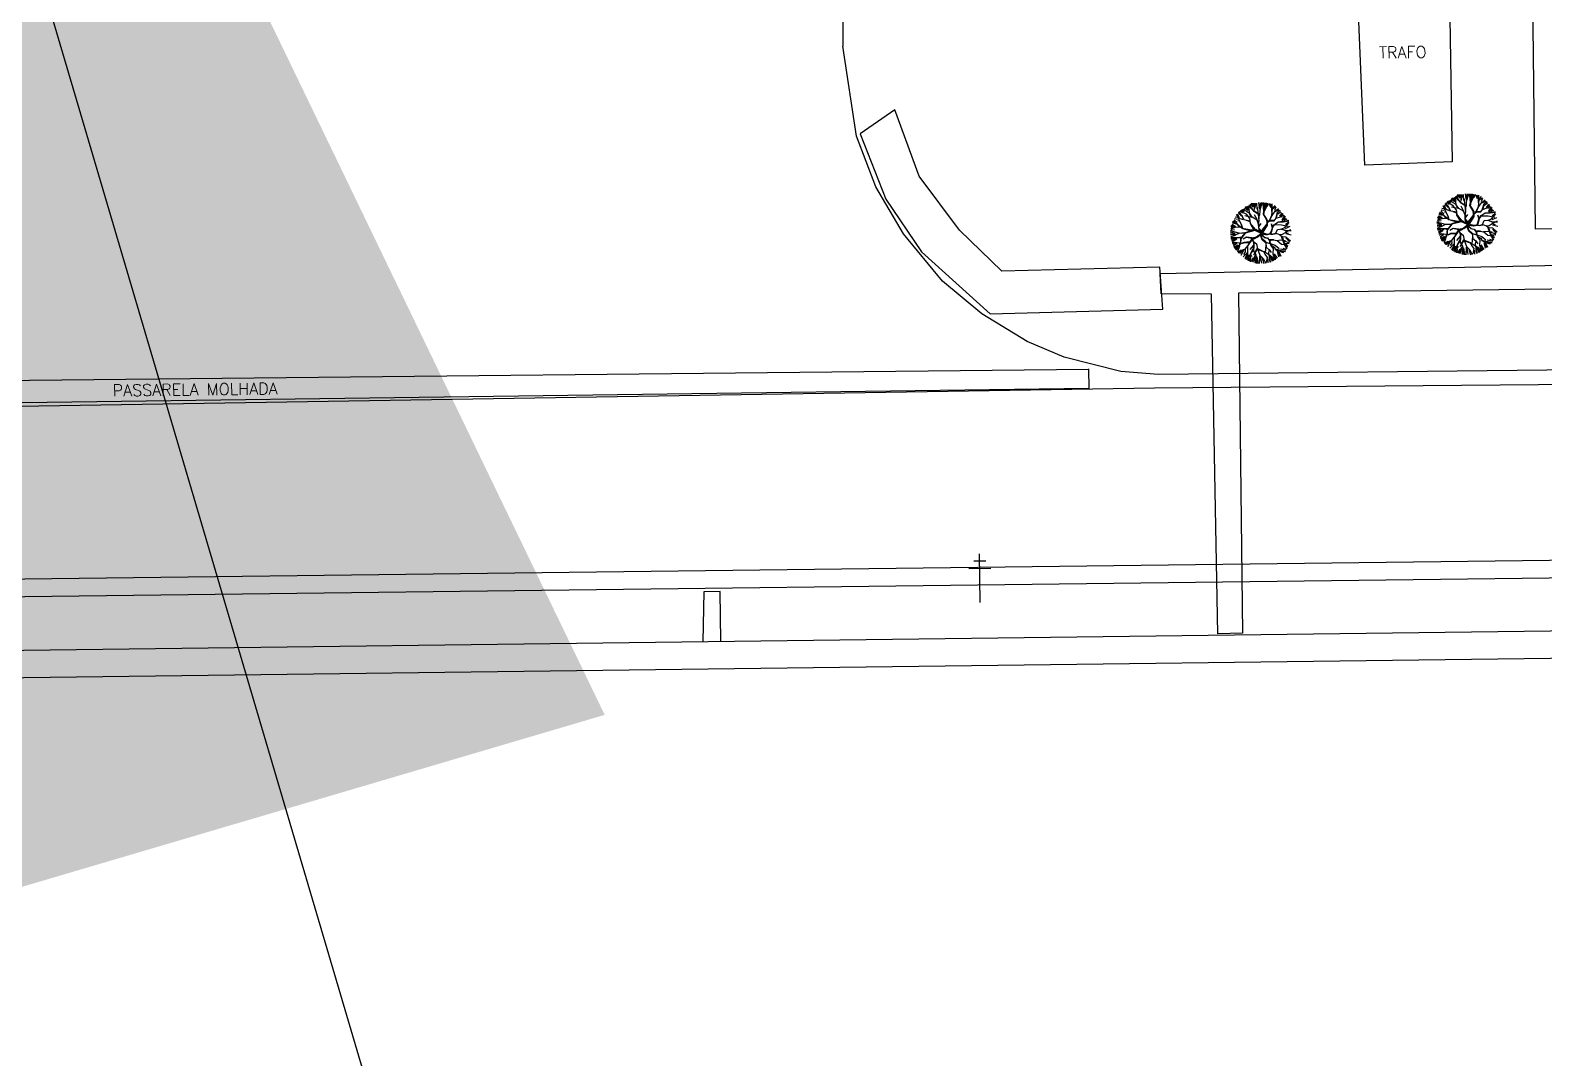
# Model space of a CAD drawing. Header units: metres. Extents: x 341 to 459, y 1341 to 1425.
# Drawn here: x 450.232 to 451.729, y 1415.818 to 1416.834 of the extents above; entities that cross this region are included whole.
import ezdxf

# ---------------------------------------------------------------- set-up
doc = ezdxf.new("R2010")
doc.units = ezdxf.units.M
doc.linetypes.add('CONTINUO', pattern=[0])
for name, color, linetype in [('3_continuous', 3, 'Continuous'), ('AVR', 3, 'CONTINUO'), ('B.ACESSO', 8, 'CONTINUO')]:
    doc.layers.add(name, color=color, linetype=linetype)
doc.styles.add('ROMANS', font='ROMANS.SHX')
doc.dimstyles.get("Standard").update_dxf_attribs({"dimtxt": 2, "dimasz": 2, "dimexe": 0.5, "dimexo": 1, "dimgap": 1, "dimtad": 1, "dimdec": 0, "dimzin": 0, "dimdsep": 46, "dimtxsty": 'Standard', "dimcen": 0.09, "dimclrd": 1, "dimclre": 1, "dimclrt": 3, "dimadec": 0, "dimazin": 0, "dimtfac": 1, "dimtdec": 0, "dimtofl": 0, "dimtmove": 0, "dimatfit": 3, "dimfxl": 1, "dimtolj": 1, "dimtzin": 0, "dimarcsym": 0})

# ---------------------------------------------------------------- blocks, each defined once
blk = doc.blocks.new('A$C08C43EE7')
at = {"layer": 'AVR', "color": 252, "true_color": 0x939598}
for p, q in [((1.404, 2.754), (1.43, 2.98)), ((1.485, 2.742), (1.568, 2.978)), ((1.501, 2.561), (1.624, 2.98)), ((1.785, 2.742), (1.7, 2.973)), ((0.463, 2.148), (0.212, 2.258)), ((0.463, 2.155), (0.238, 2.265)), ((0.508, 2.155), (0.257, 2.29)), ((0.53, 2.174), (0.341, 2.371)), ((0.682, 2.334), (0.41, 2.485)), ((0.593, 2.271), (0.463, 2.341)), ((0.501, 2.531), (0.682, 2.334)), ((0.657, 2.439), (0.521, 2.587)), ((0.576, 2.622), (0.682, 2.454)), ((0.863, 2.548), (0.586, 2.639)), ((0.709, 2.271), (0.593, 2.271)), ((0.721, 2.278), (0.657, 2.439)), ((0.667, 2.697), (0.789, 2.622)), ((0.869, 2.561), (0.709, 2.761)), ((0.882, 2.155), (0.721, 2.278)), ((0.734, 2.761), (0.863, 2.594)), ((0.863, 2.594), (0.76, 2.787)), ((0.902, 2.574), (0.779, 2.8)), ((0.841, 2.819), (0.932, 2.606)), ((1.012, 2.491), (0.869, 2.561)), ((0.902, 2.826), (1.015, 2.674)), ((1.012, 2.503), (0.902, 2.574)), ((0.963, 2.871), (1.023, 2.803)), ((1.03, 2.697), (0.992, 2.774)), ((0.998, 2.445), (1.043, 2.761)), ((0.998, 2.445), (1.05, 2.278)), ((1.05, 2.329), (0.998, 2.445)), ((1.127, 2.496), (1.012, 2.503)), ((1.224, 2.478), (1.012, 2.491)), ((1.043, 2.761), (1.024, 2.903)), ((1.05, 2.278), (1.043, 2.058)), ((1.07, 2.045), (1.05, 2.329)), ((1.084, 2.902), (1.228, 2.674)), ((1.256, 2.491), (1.127, 2.496)), ((1.276, 2.632), (1.133, 2.928)), ((1.301, 2.193), (1.211, 2.355)), ((1.22, 2.939), (1.266, 2.773)), ((1.507, 2.252), (1.224, 2.478)), ((1.276, 2.832), (1.256, 2.96)), ((1.256, 2.491), (1.282, 2.651)), ((1.276, 2.96), (1.288, 2.839)), ((1.282, 2.651), (1.276, 2.832)), ((1.276, 2.509), (1.282, 2.464)), ((1.282, 2.599), (1.301, 2.967)), ((1.308, 2.433), (1.282, 2.599)), ((1.527, 2.258), (1.308, 2.433)), ((1.398, 2.749), (1.327, 2.96)), ((1.494, 2.561), (1.404, 2.754)), ((1.482, 2.296), (1.501, 2.554)), ((1.485, 2.97), (1.485, 2.742)), ((1.52, 2.271), (1.494, 2.561)), ((1.63, 1.774), (1.507, 2.252)), ((1.617, 1.962), (1.527, 2.258)), ((1.61, 2.007), (1.72, 2.368)), ((1.649, 1.949), (1.733, 2.393)), ((1.667, 2.947), (1.697, 2.781)), ((1.733, 2.393), (1.798, 2.484)), ((1.74, 2.374), (1.881, 2.419)), ((1.758, 2.413), (1.888, 2.426)), ((1.798, 2.484), (1.785, 2.742)), ((1.788, 2.841), (1.849, 2.947)), ((1.788, 2.939), (1.788, 2.841)), ((1.791, 2.749), (1.888, 2.922)), ((1.798, 2.523), (1.958, 2.645)), ((1.803, 2.484), (1.958, 2.639)), ((1.947, 2.894), (1.842, 2.72)), ((1.881, 2.419), (2.094, 2.516)), ((1.947, 2.682), (2.001, 2.871)), ((1.958, 2.639), (2.061, 2.864)), ((2.031, 2.705), (2.099, 2.826)), ((2.031, 2.636), (2.167, 2.788)), ((2.094, 2.516), (2.416, 2.664)), ((2.101, 2.523), (2.113, 2.606)), ((2.113, 2.09), (2.159, 2.296)), ((2.152, 2.31), (2.216, 2.491)), ((2.159, 2.296), (2.377, 2.4)), ((2.171, 2.336), (2.37, 2.393)), ((2.182, 2.629), (2.213, 2.765)), ((2.216, 2.491), (2.267, 2.561)), ((2.267, 2.561), (2.294, 2.735)), ((2.275, 1.91), (2.352, 2.265)), ((2.288, 2.531), (2.44, 2.614)), ((2.334, 2.425), (2.486, 2.576)), ((2.377, 2.4), (2.538, 2.568)), ((2.416, 2.168), (2.538, 2.381)), ((2.435, 2.464), (2.551, 2.548)), ((2.435, 2.451), (2.565, 2.523)), ((2.478, 2.379), (2.599, 2.485)), ((2.538, 2.381), (2.641, 2.458)), ((2.538, 2.303), (2.667, 2.409)), ((2.569, 2.28), (2.675, 2.356)), ((2.599, 2.228), (2.705, 2.303)), ((2.614, 2.099), (2.72, 2.265)), ((2.623, 2.04), (2.777, 2.246)), ((0, 1.562), (0.374, 1.55)), ((0.393, 1.55), (0.006, 1.582)), ((0.341, 1.697), (0.008, 1.652)), ((0.239, 1.736), (0.013, 1.71)), ((0.341, 1.53), (0.023, 1.478)), ((0.026, 1.736), (0.155, 1.743)), ((0.329, 1.724), (0.032, 1.775)), ((0.319, 1.78), (0.054, 1.871)), ((0.316, 1.833), (0.077, 1.943)), ((0.304, 2.008), (0.099, 2.031)), ((0.288, 1.871), (0.107, 1.985)), ((0.283, 2.027), (0.129, 2.09)), ((0.44, 2.068), (0.145, 2.129)), ((0.433, 2.099), (0.175, 2.189)), ((0.412, 1.549), (0.25, 1.381)), ((0.463, 2.027), (0.283, 2.027)), ((0.438, 1.743), (0.316, 1.833)), ((0.432, 1.743), (0.329, 1.724)), ((0.458, 2.02), (0.361, 1.949)), ((0.721, 1.659), (0.412, 1.549)), ((0.735, 1.659), (0.419, 1.865)), ((0.632, 1.859), (0.432, 1.743)), ((0.869, 2.148), (0.463, 2.148)), ((0.709, 1.884), (0.463, 2.027)), ((0.657, 1.878), (0.464, 2.02)), ((0.689, 1.64), (0.586, 1.362)), ((0.722, 1.633), (0.599, 1.369)), ((0.612, 1.749), (0.76, 1.672)), ((0.87, 1.833), (0.632, 1.859)), ((0.857, 1.852), (0.657, 1.878)), ((0.915, 1.852), (0.702, 2.039)), ((0.902, 1.839), (0.709, 1.884)), ((0.967, 1.704), (0.721, 1.659)), ((0.728, 1.64), (0.954, 1.691)), ((1.127, 1.994), (0.869, 2.148)), ((1.037, 1.839), (0.889, 1.839)), ((1.198, 1.917), (0.895, 2.123)), ((1.088, 1.865), (0.902, 1.839)), ((1.063, 1.859), (0.966, 1.704)), ((1.101, 1.865), (0.967, 1.704)), ((1.178, 1.917), (1.088, 1.865)), ((1.185, 1.891), (1.101, 1.865)), ((1.256, 1.91), (1.127, 1.994)), ((1.379, 1.511), (1.179, 1.433)), ((1.185, 1.891), (1.263, 1.711)), ((1.231, 1.846), (1.198, 1.917)), ((1.236, 1.936), (1.294, 2.187)), ((1.282, 1.684), (1.236, 1.904)), ((1.294, 1.704), (1.256, 1.91)), ((1.263, 1.929), (1.301, 2.193)), ((1.405, 1.491), (1.276, 1.672)), ((1.391, 1.536), (1.282, 1.684)), ((1.398, 1.562), (1.294, 1.704)), ((1.295, 1.33), (1.424, 1.504)), ((1.456, 1.491), (1.295, 1.33)), ((1.501, 1.485), (1.391, 1.536)), ((1.501, 1.485), (1.398, 1.562)), ((1.493, 1.485), (1.63, 1.774)), ((1.493, 1.485), (1.655, 1.756)), ((1.54, 1.523), (1.527, 1.485)), ((1.565, 1.562), (1.668, 1.736)), ((1.565, 1.485), (1.565, 1.562)), ((1.566, 1.504), (1.695, 1.588)), ((1.572, 1.479), (1.669, 1.556)), ((1.598, 1.453), (1.746, 1.575)), ((1.649, 1.936), (1.617, 1.962)), ((1.655, 1.756), (1.624, 1.929)), ((1.63, 1.968), (1.668, 2.123)), ((1.668, 1.756), (1.649, 1.936)), ((1.668, 1.826), (1.958, 1.994)), ((1.669, 1.556), (1.759, 1.588)), ((1.682, 1.787), (1.913, 1.942)), ((1.688, 1.756), (1.971, 1.981)), ((1.746, 1.575), (1.811, 1.575)), ((1.759, 1.588), (1.959, 1.588)), ((1.811, 1.575), (1.972, 1.459)), ((1.849, 1.556), (1.985, 1.582)), ((1.94, 1.588), (2.139, 1.665)), ((1.958, 1.994), (2.087, 2.007)), ((1.959, 1.588), (2.088, 1.562)), ((1.971, 1.981), (2.139, 1.994)), ((2.011, 1.588), (2.146, 1.665)), ((2.049, 2.007), (2.126, 2.181)), ((2.087, 2.007), (2.113, 2.09)), ((2.088, 1.562), (2.404, 1.588)), ((2.139, 1.994), (2.236, 2.032)), ((2.139, 1.665), (2.281, 1.904)), ((2.159, 1.665), (2.397, 1.788)), ((2.198, 1.562), (2.333, 1.556)), ((2.236, 2.032), (2.416, 2.168)), ((2.281, 1.904), (2.462, 2.02)), ((2.288, 1.949), (2.468, 2.026)), ((2.301, 1.575), (2.397, 1.524)), ((2.397, 1.524), (2.591, 1.511)), ((2.404, 1.588), (2.558, 1.795)), ((2.423, 1.594), (2.662, 1.62)), ((2.455, 1.607), (2.571, 1.807)), ((2.462, 2.02), (2.623, 2.04)), ((2.468, 2.02), (2.578, 2.214)), ((2.558, 1.795), (2.784, 1.955)), ((2.571, 1.795), (2.971, 1.749)), ((2.591, 1.511), (2.99, 1.44)), ((2.623, 2.04), (2.81, 2.207)), ((2.66, 2.023), (2.818, 2.129)), ((2.662, 1.62), (2.752, 1.614)), ((2.667, 1.515), (2.985, 1.485)), ((2.675, 1.909), (2.834, 2.083)), ((2.675, 1.644), (2.963, 1.659)), ((2.72, 1.758), (2.963, 1.697)), ((2.743, 1.538), (3, 1.569)), ((2.781, 1.864), (2.963, 1.932)), ((2.781, 1.857), (2.97, 1.857)), ((2.781, 1.803), (2.97, 1.811)), ((2.784, 1.955), (2.926, 1.962)), ((2.796, 1.97), (2.886, 2.031)), ((0.265, 1.44), (0.001, 1.356)), ((0.25, 1.381), (0.012, 1.265)), ((0.228, 1.175), (0.031, 1.152)), ((0.303, 1.195), (0.052, 1.234)), ((0.168, 1.079), (0.058, 1.053)), ((0.232, 1.079), (0.071, 1.034)), ((0.372, 1.061), (0.114, 0.947)), ((0.406, 1.053), (0.129, 0.886)), ((0.361, 1.092), (0.135, 1.085)), ((0.47, 0.905), (0.18, 0.815)), ((0.309, 0.827), (0.18, 0.801)), ((0.364, 0.985), (0.182, 0.848)), ((0.2, 0.776), (0.309, 0.827)), ((0.213, 0.75), (0.451, 0.892)), ((0.535, 1.117), (0.232, 1.079)), ((0.478, 0.848), (0.258, 0.705)), ((0.458, 1.305), (0.303, 1.195)), ((0.606, 1.356), (0.406, 1.053)), ((0.599, 1.369), (0.458, 1.305)), ((0.728, 0.886), (0.47, 0.905)), ((0.909, 1.24), (0.528, 1.285)), ((0.677, 1.092), (0.535, 1.117)), ((0.683, 1.085), (0.535, 0.989)), ((0.709, 0.789), (0.586, 0.292)), ((0.696, 0.795), (0.606, 0.634)), ((0.799, 1.227), (0.677, 1.092)), ((0.806, 0.827), (0.696, 0.795)), ((0.896, 0.789), (0.722, 0.589)), ((0.851, 0.982), (0.728, 0.886)), ((0.741, 0.879), (0.851, 0.956)), ((0.851, 0.956), (0.786, 0.827)), ((1.037, 1.253), (0.799, 1.227)), ((0.877, 0.976), (0.806, 0.827)), ((1.044, 1.06), (0.851, 0.982)), ((1.057, 1.046), (0.877, 0.976)), ((1.05, 1.246), (0.896, 0.789)), ((1.179, 1.433), (1.005, 1.253)), ((1.186, 1.427), (1.037, 1.253)), ((1.147, 1.072), (1.044, 1.06)), ((1.134, 1.034), (1.057, 1.046)), ((1.063, 1.253), (1.218, 1.433)), ((1.154, 0.879), (1.121, 0.692)), ((1.134, 1.072), (1.154, 0.879)), ((1.25, 1.169), (1.147, 1.079)), ((1.218, 1.131), (1.147, 1.072)), ((1.154, 0.853), (1.16, 1.066)), ((1.398, 1.485), (1.186, 1.427)), ((1.263, 1.156), (1.218, 1.131)), ((1.282, 1.337), (1.25, 1.169)), ((1.289, 1.305), (1.263, 1.156)), ((1.493, 1.485), (1.289, 1.305)), ((1.456, 1.44), (1.411, 1.182)), ((1.493, 1.485), (1.418, 1.169)), ((1.418, 1.169), (1.456, 1.008)), ((1.444, 1.001), (1.431, 0.905)), ((1.431, 0.905), (1.463, 0.724)), ((1.463, 0.982), (1.437, 0.911)), ((1.437, 0.911), (1.482, 0.75)), ((1.501, 1.375), (1.444, 1.175)), ((1.444, 1.175), (1.469, 1.021)), ((1.456, 1.008), (1.534, 0.963)), ((1.469, 1.021), (1.56, 0.976)), ((1.482, 0.75), (1.669, 0.66)), ((1.493, 1.485), (1.534, 1.375)), ((1.527, 1.485), (1.552, 1.381)), ((1.534, 1.375), (1.881, 1.155)), ((1.534, 0.963), (1.779, 0.892)), ((1.552, 1.381), (1.565, 1.485)), ((1.56, 0.976), (1.746, 0.918)), ((1.579, 1.465), (1.953, 1.175)), ((1.579, 1.433), (1.868, 1.214)), ((1.585, 1.368), (1.579, 1.433)), ((1.862, 1.188), (1.585, 1.368)), ((1.868, 1.214), (1.617, 1.375)), ((1.946, 0.963), (1.708, 0.93)), ((1.779, 0.918), (1.914, 0.808)), ((1.779, 0.892), (1.908, 0.789)), ((1.785, 0.918), (1.946, 0.963)), ((1.953, 1.175), (1.862, 1.188)), ((1.881, 1.155), (2.004, 1.149)), ((1.908, 0.789), (1.895, 0.466)), ((1.92, 0.801), (2.043, 0.608)), ((1.971, 1.175), (2.036, 1.175)), ((2.004, 1.149), (2.087, 1.046)), ((2.036, 1.175), (2.171, 1.207)), ((2.068, 1.137), (2.113, 1.046)), ((2.074, 1.137), (2.204, 1.2)), ((2.082, 1.04), (2.094, 0.827)), ((2.087, 1.046), (2.377, 0.917)), ((2.094, 0.827), (2.217, 0.731)), ((2.12, 0.827), (2.101, 1.034)), ((2.113, 1.046), (2.37, 0.937)), ((2.171, 1.207), (2.416, 1.35)), ((2.204, 1.2), (2.41, 1.33)), ((2.359, 0.911), (2.565, 0.769)), ((2.37, 0.937), (2.686, 0.898)), ((2.377, 0.917), (2.706, 0.924)), ((2.41, 1.33), (2.583, 1.298)), ((2.416, 1.35), (2.565, 1.317)), ((2.565, 1.317), (2.892, 1.35)), ((2.565, 0.769), (2.694, 0.602)), ((2.583, 1.298), (2.848, 1.188)), ((2.829, 1.169), (2.59, 1.285)), ((2.874, 1.375), (2.603, 1.323)), ((2.614, 0.788), (2.773, 0.72)), ((2.686, 0.898), (2.789, 0.736)), ((2.69, 1.295), (2.97, 1.288)), ((2.706, 0.924), (2.925, 0.994)), ((2.72, 1.478), (2.985, 1.394)), ((2.728, 0.894), (2.849, 0.773)), ((2.743, 0.97), (2.948, 1.068)), ((2.758, 1.25), (2.985, 1.243)), ((2.766, 0.91), (2.925, 0.91)), ((2.796, 1.144), (2.932, 1.106)), ((2.944, 1.137), (2.829, 1.169)), ((2.957, 1.155), (2.835, 1.182)), ((2.848, 1.188), (2.97, 1.182)), ((2.996, 1.362), (2.874, 1.375)), ((2.892, 1.35), (2.99, 1.317)), ((2.996, 1.343), (2.919, 1.355)), ((0.584, 0.697), (0.319, 0.629)), ((0.599, 0.674), (0.349, 0.568)), ((0.606, 0.634), (0.361, 0.518)), ((0.576, 0.568), (0.53, 0.386)), ((0.651, 0.698), (0.573, 0.318)), ((0.72, 0.531), (0.652, 0.265)), ((0.75, 0.417), (0.698, 0.25)), ((0.838, 0.299), (0.703, 0.215)), ((0.895, 0.288), (0.796, 0.189)), ((1.315, 0.447), (0.838, 0.299)), ((0.902, 0.28), (0.857, 0.166)), ((0.87, 0.312), (1.353, 0.486)), ((0.947, 0.486), (0.928, 0.202)), ((1.121, 0.692), (0.947, 0.486)), ((0.986, 0.311), (0.97, 0.099)), ((1.106, 0.348), (1.008, 0.106)), ((1.251, 0.257), (1.054, 0.091)), ((1.302, 0.254), (1.102, 0.034)), ((1.154, 0.518), (1.121, 0.279)), ((1.128, 0.705), (1.154, 0.518)), ((1.321, 0.447), (1.302, 0.254)), ((1.424, 0.563), (1.321, 0.447)), ((1.455, 0.265), (1.387, 0)), ((1.476, 0.737), (1.418, 0.576)), ((1.418, 0.576), (1.431, 0.415)), ((1.431, 0.415), (1.515, 0.279)), ((1.515, 0.279), (1.476, 0.131)), ((1.521, 0.279), (1.65, 0.009)), ((1.675, 0.441), (1.604, 0.286)), ((1.611, 0.273), (1.604, 0.002)), ((1.695, 0.447), (1.611, 0.273)), ((1.669, 0.66), (1.695, 0.447)), ((1.682, 0.499), (1.675, 0.441)), ((1.695, 0.447), (1.753, 0.299)), ((1.713, 0.273), (1.811, 0.038)), ((1.753, 0.299), (1.998, 0.092)), ((1.895, 0.466), (1.824, 0.137)), ((1.902, 0.265), (2.031, 0.121)), ((2.03, 0.582), (2.043, 0.382)), ((2.062, 0.105), (2.036, 0.37)), ((2.043, 0.608), (2.062, 0.415)), ((2.043, 0.382), (2.088, 0.112)), ((2.056, 0.415), (2.107, 0.112)), ((2.062, 0.415), (2.326, 0.26)), ((2.114, 0.439), (2.356, 0.318)), ((2.122, 0.334), (2.182, 0.182)), ((2.13, 0.334), (2.235, 0.243)), ((2.217, 0.731), (2.288, 0.505)), ((2.236, 0.711), (2.494, 0.641)), ((2.249, 0.731), (2.507, 0.647)), ((2.273, 0.477), (2.379, 0.356)), ((2.288, 0.505), (2.449, 0.382)), ((2.311, 0.545), (2.478, 0.432)), ((2.432, 0.636), (2.531, 0.485)), ((2.507, 0.647), (2.597, 0.511)), ((2.561, 0.735), (2.629, 0.553))]:
    blk.add_line(p, q, dxfattribs=at)
blk = doc.blocks.new('sde')
at = {"layer": 'B.ACESSO'}
for p, q in [((335.8553, 225.7762, -0.2928), (335.8589, 225.4823, -0.2928)), ((335.3452, 225.7152, -0.2891), (335.3455, 225.6179, -0.2891)), ((335.7326, 225.5296, -0.2918), (335.7262, 225.6847, -0.2918)), ((335.795, 225.6839, -0.2918), (335.7973, 225.5321, -0.2918)), ((335.3556, 225.5511, -0.2938), (335.3455, 225.6179, -0.2938)), ((335.384, 225.5707, -0.291), (335.3585, 225.5529, -0.291)), ((335.4021, 225.5214, -0.291), (335.384, 225.5707, -0.291)), ((335.37, 225.5136, -0.2938), (335.3556, 225.5511, -0.2938)), ((335.3585, 225.5529, -0.291), (335.3774, 225.5044, -0.291)), ((335.7973, 225.5321, -0.2918), (335.7326, 225.5296, -0.2918)), ((335.432, 225.4813, -0.291), (335.4021, 225.5214, -0.291)), ((335.3906, 225.4788, -0.2938), (335.37, 225.5136, -0.2938)), ((335.3774, 225.5044, -0.291), (335.4038, 225.4653, -0.291)), ((335.4194, 225.4436, -0.2938), (335.3906, 225.4788, -0.2938)), ((335.4635, 225.451, -0.291), (335.432, 225.4813, -0.291)), ((335.8589, 225.4823, -0.2928), (335.9717, 225.4837, -0.2928)), ((335.4038, 225.4653, -0.291), (335.4547, 225.4193, -0.291)), ((335.5807, 225.4541, -0.291), (335.4635, 225.451, -0.291)), ((335.5828, 225.4229, -0.291), (335.5807, 225.4541, -0.291)), ((335.5808, 225.4492, -0.2935), (336.0293, 225.4585, -0.2935)), ((335.4486, 225.4193, -0.2938), (335.4194, 225.4436, -0.2938)), ((335.5807, 225.4496, -0.2933), (335.5817, 225.4342, -0.2933)), ((335.5817, 225.4342, -0.2935), (335.5808, 225.4492, -0.2935)), ((335.619, 225.4339, -0.2935), (335.5817, 225.4342, -0.2935)), ((335.6235, 225.1823, -0.2935), (335.619, 225.4339, -0.2935)), ((336.0119, 225.4395, -0.2935), (335.6389, 225.4347, -0.2935)), ((335.6389, 225.4347, -0.2935), (335.642, 225.1827, -0.2935)), ((335.4822, 225.399, -0.2938), (335.4486, 225.4193, -0.2938)), ((335.4547, 225.4193, -0.291), (335.5828, 225.4229, -0.291)), ((335.5096, 225.3873, -0.2938), (335.4822, 225.399, -0.2938)), ((335.5517, 225.3767, -0.2938), (335.5096, 225.3873, -0.2938)), ((334.4475, 225.3671, -0.2956), (335.5277, 225.3783, -0.2956)), ((335.5277, 225.3786, -0.2956), (335.5279, 225.364, -0.2956)), ((335.5795, 225.3744, -0.2938), (335.5517, 225.3767, -0.2938)), ((336.464, 225.3842, -0.2938), (335.5795, 225.3744, -0.2938)), ((335.5766, 225.3642, -0.2949), (334.3917, 225.3451, -0.2949)), ((335.5279, 225.364, -0.2956), (334.4437, 225.3496, -0.2956)), ((336.501, 225.3725, -0.2949), (335.5766, 225.3642, -0.2949)), ((334.4163, 225.2191, -0.2946), (337.1226, 225.2522, -0.2946)), ((335.4474, 225.2055, -0.2936), (335.447, 225.2414, -0.2936)), ((334.4144, 225.206, -0.2928), (337.1247, 225.2388, -0.2928)), ((335.4552, 225.2307, -0.2936), (335.439, 225.2305, -0.2936)), ((335.4515, 225.2362, -0.2936), (335.4426, 225.236, -0.2936)), ((335.2426, 225.2133, -0.2922), (335.2417, 225.1765, -0.2922)), ((335.2546, 225.2135, -0.2922), (335.2426, 225.2133, -0.2922)), ((335.255, 225.1767, -0.2922), (335.2546, 225.2135, -0.2922)), ((334.394, 225.1658, -0.287), (337.1173, 225.2001, -0.287)), ((337.1171, 225.1795, -0.287), (334.3965, 225.1454, -0.287)), ((335.642, 225.1827, -0.2935), (335.6235, 225.1823, -0.2935))]:
    blk.add_line(p, q, dxfattribs=at)
at = {"layer": 'B.ACESSO', "xscale": 0.01510945324038358, "yscale": 0.01510945324038358, "zscale": 0.01510945324038358, "rotation": 90.70135376019579}
for p in [(335.8314, 225.4634, -0.2925), (335.6782, 225.4569, -0.4876)]:
    blk.add_blockref('A$C08C43EE7', p, dxfattribs=at)
at = {"layer": 'B.ACESSO', "attachment_point": 1, "rotation": 0.7014, "style": 'ROMANS'}
for s, insert, char_height, width in [('TRAFO', (335.743, 225.6174, -0.4876), 0.00866, 0.002082), ('PASSARELA MOLHADA', (334.8041, 225.3669, -0.4876), 0.008657, 0.321181)]:
    blk.add_mtext(s, dxfattribs=dict(at, insert=insert, char_height=char_height, width=width))

msp = doc.modelspace()

# ---------------------------------------------------------------- block references
at = {"color": 10, "xscale": 1.333333333333339, "yscale": 1.333333333333339, "zscale": 1.333333333333339}
msp.add_blockref('sde', (3.9083, 1115.9943), dxfattribs=at)

# ---------------------------------------------------------------- leaders
at = {"layer": '3_continuous'}
msp.add_leader([(449.919, 1417.9824, 0.5055), (450.8931, 1414.6806, 0.5055), (457.5865, 1414.6806, 0.5055)], dimstyle='Standard', override={"dimgap": 0.09, "dimtad": 0}, dxfattribs=at)

doc.saveas('drawing.dxf')
